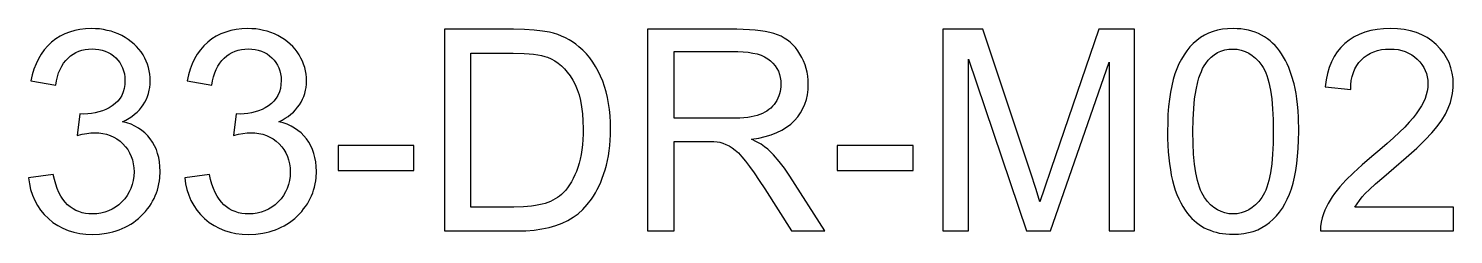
# Model space of a CAD drawing. Header units: millimetres. Extents: x -5.5 to 5.5, y -0.8 to 0.8.
import ezdxf

# ---------------------------------------------------------------- set-up
doc = ezdxf.new("R2010")
doc.units = ezdxf.units.MM
doc.layers.add('LASER_MARK', color=7, linetype='Continuous')

msp = doc.modelspace()

# ---------------------------------------------------------------- linework, layer by layer
at = {"layer": 'LASER_MARK'}
for points in [[(-5.356, -0.333), (-5.549, -0.359), (-5.542, -0.407), (-5.532, -0.452), (-5.518, -0.495), (-5.5, -0.536), (-5.479, -0.575), (-5.454, -0.611), (-5.426, -0.645), (-5.393, -0.677), (-5.358, -0.706), (-5.321, -0.731), (-5.281, -0.752), (-5.24, -0.769), (-5.196, -0.783), (-5.15, -0.792), (-5.101, -0.798), (-5.051, -0.8), (-4.995, -0.798), (-4.942, -0.791), (-4.916, -0.786), (-4.891, -0.78), (-4.866, -0.773), (-4.842, -0.764), (-4.819, -0.755), (-4.796, -0.744), (-4.774, -0.733), (-4.753, -0.72), (-4.732, -0.706), (-4.712, -0.691), (-4.692, -0.675), (-4.673, -0.657), (-4.638, -0.621), (-4.622, -0.602), (-4.607, -0.582), (-4.594, -0.562), (-4.582, -0.542), (-4.571, -0.521), (-4.561, -0.499), (-4.552, -0.477), (-4.544, -0.455), (-4.538, -0.432), (-4.533, -0.408), (-4.529, -0.384), (-4.526, -0.36), (-4.523, -0.31), (-4.525, -0.273), (-4.528, -0.237), (-4.534, -0.203), (-4.543, -0.171), (-4.553, -0.14), (-4.567, -0.111), (-4.582, -0.083), (-4.6, -0.057), (-4.62, -0.033), (-4.643, -0.011), (-4.667, 0.009), (-4.693, 0.027), (-4.721, 0.042), (-4.75, 0.056), (-4.782, 0.067), (-4.816, 0.076), (-4.79, 0.089), (-4.766, 0.103), (-4.743, 0.117), (-4.722, 0.134), (-4.703, 0.151), (-4.685, 0.169), (-4.669, 0.188), (-4.655, 0.208), (-4.642, 0.229), (-4.631, 0.251), (-4.622, 0.273), (-4.614, 0.296), (-4.608, 0.32), (-4.604, 0.343), (-4.601, 0.368), (-4.6, 0.393), (-4.601, 0.42), (-4.604, 0.446), (-4.608, 0.472), (-4.615, 0.497), (-4.623, 0.522), (-4.632, 0.547), (-4.644, 0.571), (-4.657, 0.595), (-4.672, 0.618), (-4.689, 0.64), (-4.707, 0.661), (-4.727, 0.68), (-4.749, 0.698), (-4.772, 0.715), (-4.796, 0.731), (-4.822, 0.745), (-4.85, 0.758), (-4.878, 0.769), (-4.906, 0.779), (-4.935, 0.786), (-4.965, 0.792), (-4.996, 0.797), (-5.027, 0.799), (-5.058, 0.8), (-5.104, 0.798), (-5.148, 0.793), (-5.189, 0.785), (-5.229, 0.773), (-5.267, 0.758), (-5.303, 0.74), (-5.337, 0.719), (-5.369, 0.694), (-5.399, 0.666), (-5.426, 0.635), (-5.45, 0.602), (-5.472, 0.566), (-5.49, 0.527), (-5.506, 0.485), (-5.519, 0.441), (-5.53, 0.394), (-5.337, 0.36), (-5.331, 0.394), (-5.323, 0.426), (-5.314, 0.456), (-5.303, 0.483), (-5.29, 0.509), (-5.275, 0.532), (-5.259, 0.553), (-5.241, 0.571), (-5.222, 0.588), (-5.201, 0.602), (-5.18, 0.614), (-5.157, 0.624), (-5.133, 0.632), (-5.108, 0.638), (-5.082, 0.641), (-5.054, 0.642), (-5.027, 0.641), (-5, 0.638), (-4.975, 0.632), (-4.951, 0.625), (-4.929, 0.615), (-4.908, 0.603), (-4.888, 0.589), (-4.869, 0.572), (-4.853, 0.555), (-4.838, 0.536), (-4.826, 0.515), (-4.816, 0.494), (-4.808, 0.472), (-4.802, 0.448), (-4.799, 0.423), (-4.798, 0.397), (-4.799, 0.365), (-4.804, 0.335), (-4.812, 0.307), (-4.822, 0.281), (-4.836, 0.258), (-4.853, 0.236), (-4.873, 0.217), (-4.896, 0.2), (-4.921, 0.185), (-4.947, 0.172), (-4.973, 0.161), (-5.001, 0.152), (-5.029, 0.145), (-5.057, 0.14), (-5.087, 0.137), (-5.117, 0.136), (-5.148, 0.138), (-5.17, -0.031), (-5.131, -0.022), (-5.095, -0.015), (-5.063, -0.011), (-5.034, -0.01), (-5.001, -0.011), (-4.97, -0.015), (-4.94, -0.022), (-4.912, -0.031), (-4.885, -0.043), (-4.86, -0.058), (-4.836, -0.075), (-4.814, -0.096), (-4.794, -0.118), (-4.776, -0.141), (-4.761, -0.167), (-4.749, -0.193), (-4.74, -0.221), (-4.733, -0.251), (-4.729, -0.282), (-4.727, -0.314), (-4.729, -0.348), (-4.733, -0.381), (-4.741, -0.412), (-4.751, -0.442), (-4.764, -0.47), (-4.78, -0.497), (-4.799, -0.523), (-4.821, -0.547), (-4.845, -0.569), (-4.87, -0.588), (-4.897, -0.604), (-4.925, -0.617), (-4.954, -0.628), (-4.985, -0.635), (-5.017, -0.639), (-5.05, -0.641), (-5.078, -0.64), (-5.105, -0.636), (-5.131, -0.631), (-5.156, -0.623), (-5.179, -0.613), (-5.202, -0.6), (-5.223, -0.586), (-5.244, -0.569), (-5.263, -0.549), (-5.281, -0.527), (-5.297, -0.502), (-5.312, -0.474), (-5.325, -0.443), (-5.337, -0.409), (-5.347, -0.373)], [(-4.14, -0.333), (-4.332, -0.359), (-4.326, -0.407), (-4.315, -0.452), (-4.301, -0.495), (-4.284, -0.536), (-4.262, -0.575), (-4.238, -0.611), (-4.209, -0.645), (-4.177, -0.677), (-4.142, -0.706), (-4.104, -0.731), (-4.065, -0.752), (-4.023, -0.769), (-3.979, -0.783), (-3.933, -0.792), (-3.885, -0.798), (-3.834, -0.8), (-3.779, -0.798), (-3.725, -0.791), (-3.699, -0.786), (-3.674, -0.78), (-3.65, -0.773), (-3.626, -0.764), (-3.602, -0.755), (-3.58, -0.744), (-3.558, -0.733), (-3.536, -0.72), (-3.515, -0.706), (-3.495, -0.691), (-3.475, -0.675), (-3.456, -0.657), (-3.421, -0.621), (-3.406, -0.602), (-3.391, -0.582), (-3.377, -0.562), (-3.365, -0.542), (-3.354, -0.521), (-3.344, -0.499), (-3.335, -0.477), (-3.328, -0.455), (-3.321, -0.432), (-3.316, -0.408), (-3.312, -0.384), (-3.309, -0.36), (-3.307, -0.31), (-3.308, -0.273), (-3.312, -0.237), (-3.318, -0.203), (-3.326, -0.171), (-3.337, -0.14), (-3.35, -0.111), (-3.366, -0.083), (-3.384, -0.057), (-3.404, -0.033), (-3.426, -0.011), (-3.45, 0.009), (-3.476, 0.027), (-3.504, 0.042), (-3.534, 0.056), (-3.566, 0.067), (-3.599, 0.076), (-3.574, 0.089), (-3.549, 0.103), (-3.527, 0.117), (-3.506, 0.134), (-3.486, 0.151), (-3.469, 0.169), (-3.453, 0.188), (-3.438, 0.208), (-3.425, 0.229), (-3.414, 0.251), (-3.405, 0.273), (-3.397, 0.296), (-3.391, 0.32), (-3.387, 0.343), (-3.385, 0.368), (-3.384, 0.393), (-3.385, 0.42), (-3.387, 0.446), (-3.392, 0.472), (-3.398, 0.497), (-3.406, 0.522), (-3.416, 0.547), (-3.427, 0.571), (-3.441, 0.595), (-3.456, 0.618), (-3.473, 0.64), (-3.491, 0.661), (-3.511, 0.68), (-3.532, 0.698), (-3.555, 0.715), (-3.58, 0.731), (-3.606, 0.745), (-3.633, 0.758), (-3.661, 0.769), (-3.69, 0.779), (-3.719, 0.786), (-3.749, 0.792), (-3.779, 0.797), (-3.81, 0.799), (-3.842, 0.8), (-3.887, 0.798), (-3.931, 0.793), (-3.973, 0.785), (-4.013, 0.773), (-4.05, 0.758), (-4.086, 0.74), (-4.121, 0.719), (-4.153, 0.694), (-4.183, 0.666), (-4.21, 0.635), (-4.234, 0.602), (-4.255, 0.566), (-4.274, 0.527), (-4.29, 0.485), (-4.303, 0.441), (-4.313, 0.394), (-4.121, 0.36), (-4.115, 0.394), (-4.107, 0.426), (-4.097, 0.456), (-4.086, 0.483), (-4.073, 0.509), (-4.059, 0.532), (-4.042, 0.553), (-4.025, 0.571), (-4.005, 0.588), (-3.985, 0.602), (-3.963, 0.614), (-3.94, 0.624), (-3.917, 0.632), (-3.891, 0.638), (-3.865, 0.641), (-3.838, 0.642), (-3.81, 0.641), (-3.784, 0.638), (-3.759, 0.632), (-3.735, 0.625), (-3.712, 0.615), (-3.691, 0.603), (-3.671, 0.589), (-3.653, 0.572), (-3.636, 0.555), (-3.622, 0.536), (-3.609, 0.515), (-3.599, 0.494), (-3.591, 0.472), (-3.586, 0.448), (-3.582, 0.423), (-3.581, 0.397), (-3.583, 0.365), (-3.587, 0.335), (-3.595, 0.307), (-3.606, 0.281), (-3.62, 0.258), (-3.637, 0.236), (-3.657, 0.217), (-3.68, 0.2), (-3.705, 0.185), (-3.73, 0.172), (-3.757, 0.161), (-3.784, 0.152), (-3.812, 0.145), (-3.841, 0.14), (-3.87, 0.137), (-3.901, 0.136), (-3.932, 0.138), (-3.953, -0.031), (-3.914, -0.022), (-3.879, -0.015), (-3.846, -0.011), (-3.817, -0.01), (-3.785, -0.011), (-3.754, -0.015), (-3.724, -0.022), (-3.696, -0.031), (-3.669, -0.043), (-3.644, -0.058), (-3.62, -0.075), (-3.597, -0.096), (-3.577, -0.118), (-3.559, -0.141), (-3.545, -0.167), (-3.532, -0.193), (-3.523, -0.221), (-3.516, -0.251), (-3.512, -0.282), (-3.511, -0.314), (-3.512, -0.348), (-3.517, -0.381), (-3.524, -0.412), (-3.534, -0.442), (-3.547, -0.47), (-3.563, -0.497), (-3.582, -0.523), (-3.604, -0.547), (-3.628, -0.569), (-3.654, -0.588), (-3.68, -0.604), (-3.708, -0.617), (-3.738, -0.628), (-3.768, -0.635), (-3.8, -0.639), (-3.833, -0.641), (-3.861, -0.64), (-3.888, -0.636), (-3.914, -0.631), (-3.939, -0.623), (-3.963, -0.613), (-3.985, -0.6), (-4.007, -0.586), (-4.027, -0.569), (-4.046, -0.549), (-4.064, -0.527), (-4.08, -0.502), (-4.095, -0.474), (-4.109, -0.443), (-4.12, -0.409), (-4.131, -0.373)], [(-2.31, -0.772), (-1.745, -0.772), (-1.676, -0.771), (-1.611, -0.766), (-1.551, -0.757), (-1.494, -0.746), (-1.441, -0.731), (-1.392, -0.713), (-1.348, -0.691), (-1.307, -0.667), (-1.269, -0.639), (-1.232, -0.606), (-1.198, -0.568), (-1.164, -0.525), (-1.148, -0.502), (-1.133, -0.477), (-1.119, -0.451), (-1.105, -0.423), (-1.092, -0.394), (-1.08, -0.363), (-1.057, -0.297), (-1.048, -0.262), (-1.039, -0.226), (-1.032, -0.188), (-1.026, -0.149), (-1.022, -0.109), (-1.018, -0.067), (-1.016, -0.025), (-1.016, 0.019), (-1.017, 0.071), (-1.02, 0.121), (-1.024, 0.17), (-1.031, 0.217), (-1.04, 0.263), (-1.05, 0.307), (-1.063, 0.35), (-1.077, 0.391), (-1.093, 0.431), (-1.112, 0.469), (-1.132, 0.505), (-1.154, 0.54), (-1.178, 0.572), (-1.204, 0.603), (-1.232, 0.632), (-1.262, 0.659), (-1.287, 0.679), (-1.312, 0.696), (-1.339, 0.713), (-1.367, 0.728), (-1.397, 0.741), (-1.427, 0.753), (-1.459, 0.763), (-1.492, 0.771), (-1.546, 0.781), (-1.61, 0.788), (-1.685, 0.792), (-1.771, 0.794), (-2.31, 0.794)], [(-0.727, -0.772), (-0.52, -0.772), (-0.52, -0.077), (-0.28, -0.077), (-0.211, -0.079), (-0.185, -0.081), (-0.164, -0.084), (-0.141, -0.091), (-0.117, -0.101), (-0.093, -0.112), (-0.07, -0.126), (-0.046, -0.144), (-0.02, -0.167), (0.007, -0.196), (0.035, -0.231), (0.067, -0.272), (0.102, -0.322), (0.141, -0.38), (0.185, -0.446), (0.392, -0.772), (0.653, -0.772), (0.38, -0.346), (0.339, -0.286), (0.297, -0.232), (0.253, -0.182), (0.208, -0.138), (0.184, -0.118), (0.156, -0.099), (0.122, -0.08), (0.083, -0.06), (0.138, -0.051), (0.189, -0.039), (0.236, -0.025), (0.279, -0.008), (0.319, 0.011), (0.355, 0.034), (0.388, 0.058), (0.417, 0.085), (0.442, 0.115), (0.464, 0.146), (0.482, 0.179), (0.497, 0.213), (0.509, 0.249), (0.518, 0.286), (0.523, 0.326), (0.524, 0.366), (0.523, 0.398), (0.52, 0.43), (0.515, 0.46), (0.508, 0.49), (0.499, 0.519), (0.488, 0.548), (0.475, 0.575), (0.459, 0.602), (0.442, 0.628), (0.424, 0.652), (0.404, 0.673), (0.383, 0.693), (0.361, 0.711), (0.337, 0.726), (0.312, 0.74), (0.285, 0.751), (0.256, 0.761), (0.224, 0.77), (0.189, 0.777), (0.151, 0.783), (0.11, 0.788), (0.065, 0.791), (0.018, 0.793), (-0.033, 0.794), (-0.727, 0.794)], [(1.571, -0.772), (1.771, -0.772), (1.771, 0.561), (2.224, -0.772), (2.411, -0.772), (2.866, 0.538), (2.866, -0.772), (3.065, -0.772), (3.065, 0.794), (2.787, 0.794), (2.412, -0.296), (2.363, -0.441), (2.328, -0.547), (2.298, -0.45), (2.254, -0.315), (1.883, 0.794), (1.571, 0.794)], [(3.379, 0.447), (3.366, 0.403), (3.354, 0.356), (3.344, 0.305), (3.336, 0.251), (3.33, 0.193), (3.325, 0.132), (3.323, 0.068), (3.322, 0), (3.322, -0.054), (3.324, -0.106), (3.327, -0.157), (3.331, -0.205), (3.337, -0.252), (3.344, -0.296), (3.351, -0.339), (3.36, -0.38), (3.371, -0.419), (3.382, -0.455), (3.395, -0.49), (3.409, -0.523), (3.424, -0.555), (3.44, -0.584), (3.458, -0.611), (3.477, -0.637), (3.493, -0.656), (3.51, -0.675), (3.529, -0.692), (3.547, -0.708), (3.567, -0.722), (3.587, -0.736), (3.608, -0.748), (3.63, -0.758), (3.653, -0.768), (3.676, -0.776), (3.7, -0.783), (3.725, -0.789), (3.751, -0.793), (3.777, -0.796), (3.804, -0.798), (3.832, -0.799), (3.874, -0.797), (3.915, -0.793), (3.953, -0.786), (3.989, -0.776), (4.024, -0.763), (4.057, -0.747), (4.088, -0.728), (4.117, -0.707), (4.144, -0.682), (4.17, -0.656), (4.194, -0.626), (4.216, -0.595), (4.236, -0.561), (4.254, -0.525), (4.271, -0.486), (4.286, -0.445), (4.3, -0.401), (4.311, -0.354), (4.321, -0.303), (4.329, -0.249), (4.335, -0.192), (4.339, -0.131), (4.342, -0.067), (4.343, 0), (4.341, 0.11), (4.338, 0.161), (4.334, 0.209), (4.329, 0.254), (4.323, 0.295), (4.316, 0.334), (4.308, 0.37), (4.288, 0.436), (4.277, 0.467), (4.266, 0.497), (4.253, 0.525), (4.24, 0.553), (4.225, 0.578), (4.21, 0.603), (4.194, 0.626), (4.177, 0.648), (4.159, 0.668), (4.14, 0.687), (4.12, 0.705), (4.099, 0.721), (4.077, 0.736), (4.053, 0.749), (4.029, 0.761), (4.004, 0.771), (3.978, 0.78), (3.951, 0.787), (3.922, 0.793), (3.893, 0.797), (3.863, 0.799), (3.832, 0.8), (3.79, 0.799), (3.751, 0.794), (3.712, 0.787), (3.676, 0.777), (3.641, 0.764), (3.609, 0.748), (3.578, 0.73), (3.549, 0.708), (3.521, 0.684), (3.496, 0.657), (3.472, 0.628), (3.45, 0.597), (3.43, 0.563), (3.411, 0.527), (3.394, 0.488)], [(5.549, -0.587), (4.781, -0.587), (4.798, -0.561), (4.817, -0.535), (4.838, -0.509), (4.862, -0.483), (4.894, -0.452), (4.942, -0.408), (5.005, -0.353), (5.084, -0.286), (5.18, -0.203), (5.262, -0.13), (5.329, -0.066), (5.381, -0.011), (5.422, 0.039), (5.457, 0.087), (5.486, 0.135), (5.498, 0.158), (5.508, 0.181), (5.525, 0.226), (5.537, 0.272), (5.541, 0.295), (5.544, 0.318), (5.546, 0.342), (5.547, 0.365), (5.545, 0.411), (5.538, 0.454), (5.528, 0.495), (5.514, 0.535), (5.495, 0.573), (5.473, 0.609), (5.446, 0.643), (5.415, 0.675), (5.398, 0.69), (5.381, 0.704), (5.363, 0.718), (5.344, 0.73), (5.324, 0.741), (5.303, 0.751), (5.26, 0.769), (5.214, 0.782), (5.165, 0.792), (5.113, 0.798), (5.058, 0.8), (5.004, 0.798), (4.953, 0.793), (4.904, 0.784), (4.858, 0.771), (4.815, 0.755), (4.775, 0.735), (4.737, 0.711), (4.703, 0.684), (4.671, 0.653), (4.644, 0.62), (4.619, 0.582), (4.598, 0.542), (4.581, 0.498), (4.567, 0.451), (4.557, 0.401), (4.55, 0.347), (4.748, 0.327), (4.749, 0.363), (4.753, 0.397), (4.76, 0.428), (4.769, 0.458), (4.781, 0.486), (4.796, 0.512), (4.812, 0.536), (4.832, 0.558), (4.854, 0.577), (4.877, 0.594), (4.902, 0.608), (4.929, 0.62), (4.958, 0.629), (4.988, 0.636), (5.02, 0.64), (5.054, 0.641), (5.086, 0.64), (5.117, 0.636), (5.146, 0.63), (5.173, 0.621), (5.199, 0.61), (5.223, 0.597), (5.246, 0.581), (5.267, 0.562), (5.286, 0.542), (5.303, 0.521), (5.317, 0.498), (5.329, 0.475), (5.338, 0.45), (5.344, 0.424), (5.348, 0.398), (5.349, 0.37), (5.348, 0.342), (5.343, 0.314), (5.336, 0.286), (5.327, 0.257), (5.314, 0.228), (5.299, 0.199), (5.28, 0.169), (5.259, 0.138), (5.234, 0.106), (5.204, 0.072), (5.169, 0.034), (5.128, -0.006), (5.082, -0.049), (5.032, -0.094), (4.976, -0.142), (4.914, -0.193), (4.837, -0.259), (4.769, -0.32), (4.711, -0.377), (4.663, -0.43), (4.642, -0.456), (4.622, -0.482), (4.604, -0.508), (4.588, -0.534), (4.573, -0.56), (4.559, -0.586), (4.547, -0.612), (4.536, -0.639), (4.526, -0.671), (4.518, -0.704), (4.514, -0.738), (4.514, -0.772), (5.549, -0.772)], [(-2.103, -0.587), (-2.103, 0.609), (-1.774, 0.609), (-1.688, 0.607), (-1.65, 0.604), (-1.615, 0.601), (-1.583, 0.596), (-1.554, 0.591), (-1.528, 0.584), (-1.506, 0.577), (-1.478, 0.564), (-1.451, 0.549), (-1.424, 0.531), (-1.399, 0.51), (-1.375, 0.487), (-1.353, 0.461), (-1.331, 0.432), (-1.31, 0.4), (-1.291, 0.365), (-1.275, 0.327), (-1.261, 0.285), (-1.25, 0.24), (-1.241, 0.191), (-1.234, 0.138), (-1.231, 0.082), (-1.229, 0.022), (-1.23, -0.021), (-1.232, -0.063), (-1.235, -0.103), (-1.24, -0.142), (-1.245, -0.179), (-1.253, -0.214), (-1.261, -0.247), (-1.27, -0.279), (-1.281, -0.31), (-1.293, -0.338), (-1.306, -0.365), (-1.32, -0.391), (-1.335, -0.415), (-1.351, -0.437), (-1.367, -0.458), (-1.385, -0.477), (-1.399, -0.49), (-1.414, -0.502), (-1.43, -0.513), (-1.447, -0.524), (-1.484, -0.543), (-1.526, -0.559), (-1.549, -0.565), (-1.574, -0.571), (-1.601, -0.576), (-1.631, -0.58), (-1.695, -0.586), (-1.769, -0.587)], [(-0.52, 0.103), (-0.52, 0.621), (-0.025, 0.621), (0.017, 0.619), (0.057, 0.616), (0.093, 0.61), (0.126, 0.603), (0.157, 0.593), (0.184, 0.58), (0.209, 0.566), (0.23, 0.549), (0.249, 0.53), (0.265, 0.511), (0.279, 0.49), (0.291, 0.468), (0.299, 0.444), (0.306, 0.419), (0.31, 0.394), (0.311, 0.366), (0.31, 0.348), (0.308, 0.329), (0.305, 0.311), (0.3, 0.293), (0.295, 0.276), (0.287, 0.259), (0.279, 0.242), (0.269, 0.226), (0.258, 0.21), (0.246, 0.196), (0.233, 0.182), (0.218, 0.17), (0.202, 0.159), (0.185, 0.149), (0.167, 0.14), (0.147, 0.132), (0.126, 0.125), (0.103, 0.119), (0.079, 0.114), (0.052, 0.11), (-0.008, 0.104), (-0.075, 0.103)], [(3.61, -0.513), (3.599, -0.496), (3.588, -0.477), (3.579, -0.456), (3.57, -0.433), (3.562, -0.408), (3.555, -0.381), (3.542, -0.321), (3.532, -0.253), (3.525, -0.177), (3.521, -0.092), (3.519, 0), (3.521, 0.093), (3.526, 0.178), (3.533, 0.255), (3.544, 0.325), (3.558, 0.387), (3.566, 0.416), (3.575, 0.442), (3.585, 0.467), (3.595, 0.489), (3.607, 0.51), (3.619, 0.529), (3.639, 0.555), (3.662, 0.578), (3.685, 0.597), (3.711, 0.613), (3.738, 0.625), (3.767, 0.634), (3.798, 0.639), (3.83, 0.641), (3.863, 0.639), (3.895, 0.633), (3.925, 0.623), (3.954, 0.609), (3.981, 0.591), (4.007, 0.569), (4.032, 0.544), (4.055, 0.514), (4.066, 0.497), (4.076, 0.478), (4.086, 0.457), (4.094, 0.434), (4.103, 0.409), (4.11, 0.382), (4.123, 0.322), (4.133, 0.253), (4.14, 0.177), (4.144, 0.093), (4.145, 0), (4.144, -0.092), (4.14, -0.176), (4.133, -0.252), (4.123, -0.32), (4.11, -0.381), (4.103, -0.408), (4.094, -0.433), (4.086, -0.456), (4.076, -0.477), (4.066, -0.496), (4.055, -0.513), (4.032, -0.543), (4.007, -0.569), (3.981, -0.591), (3.954, -0.609), (3.926, -0.623), (3.896, -0.633), (3.865, -0.639), (3.832, -0.641), (3.8, -0.639), (3.769, -0.633), (3.739, -0.623), (3.71, -0.609), (3.683, -0.591), (3.657, -0.569), (3.633, -0.543)], [(-3.138, -0.302), (-2.547, -0.302), (-2.547, -0.109), (-3.138, -0.109)], [(0.75, -0.302), (1.34, -0.302), (1.34, -0.109), (0.75, -0.109)]]:
    msp.add_lwpolyline(points, close=True, dxfattribs=at)

doc.saveas('drawing.dxf')
